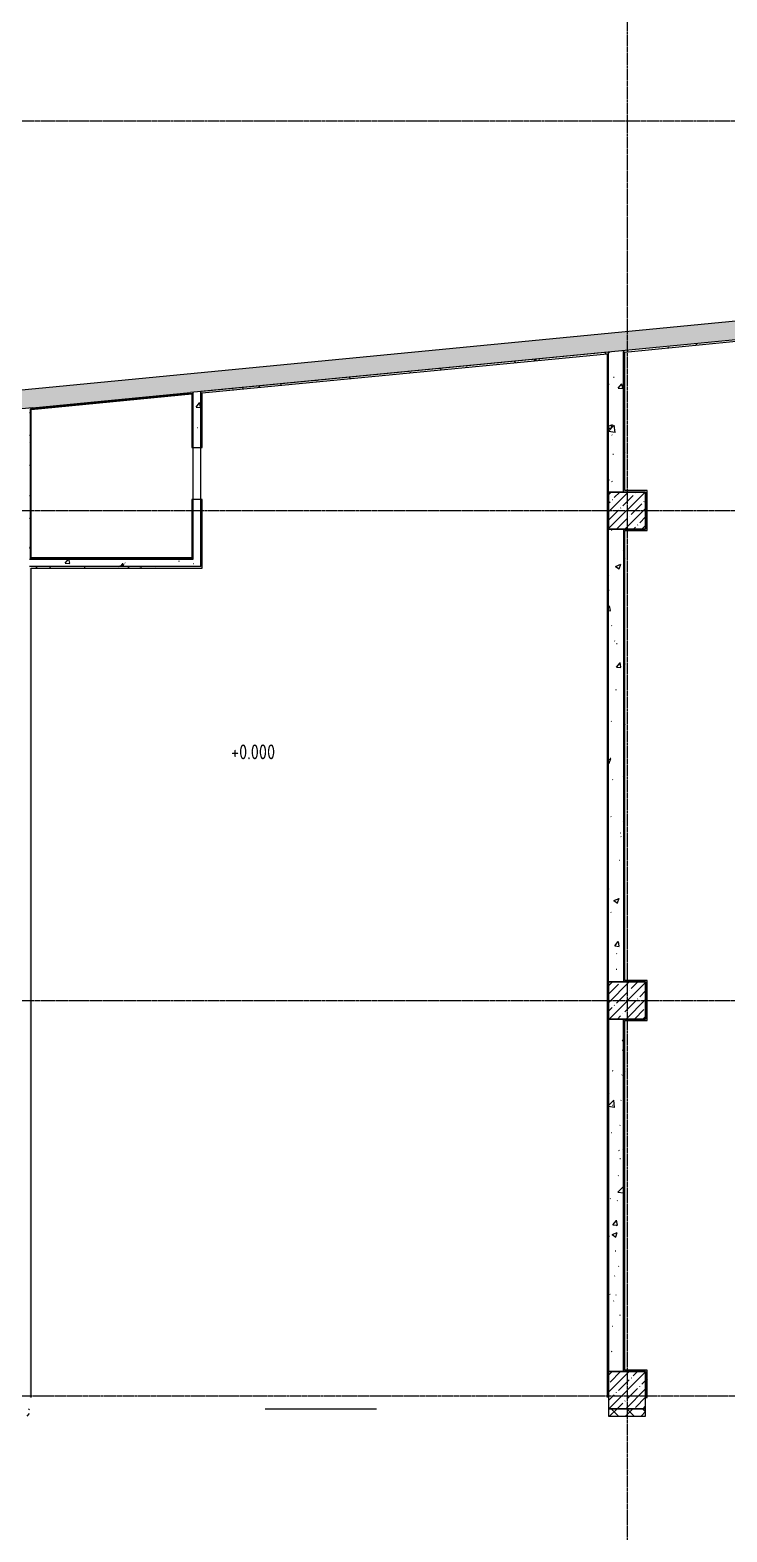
# Model space of a CAD drawing. Header units: millimetres. Extents: x -11854 to 4360091, y -19344 to 4989148.
# Drawn here: x 65278 to 71202, y 47652 to 60416 of the extents above; entities that cross this region are included whole.
import ezdxf

# ---------------------------------------------------------------- set-up
doc = ezdxf.new("R2010")
doc.units = ezdxf.units.MM
doc.linetypes.add('Линия сетки', pattern=[22.225, 12.7, -3.175, 3.175, -3.175])
for name, color, linetype, lineweight in [('A-COLS', 254, 'Continuous', 9), ('A-FLOR', 254, 'Continuous', 9), ('A-WALL', 254, 'Continuous', 9), ('G-ANNO-DIMS', 254, 'Continuous', 9), ('S-GRID-IDEN', 254, 'Continuous', 9)]:
    doc.layers.add(name, color=color, linetype=linetype, lineweight=lineweight)
doc.styles.add('ISOCPEUR', font='isocpeur.ttf', dxfattribs={"width": 0.8, "height": 200})
pattern_1 = [(45, (315840.98, 52486.9), (-71.938013, 71.938013), []), (45, (315912.92, 52486.9), (-71.938013, 71.938013), [127.16996, -25.434244, 2.114947, -23.319297])]
pattern_2 = [(50, (315840.98, 52486.9), (459.6598, -40.2148), [48.0641, -528.7053]), (355, (315841, 52486.9), (-88.9196, 482.0463), [38.4513, -422.9642]), (100.451, (315879.3, 52483.55), (370.7434, 441.8283), [40.8482, -449.3301]), (46.184, (315841, 52615.07), (683.9462, -106.076), [72.0962, -793.058]), (96.636, (315898, 52606.2), (598.9785, 624.272), [61.2723, -673.9952]), (351.184, (315841, 52615.1), (598.9852, 624.2666), [57.677, -634.4463]), (21, (315905.07, 52583.03), (382.531, -258.02014), [48.0641, -528.7053]), (326, (315905.07, 52583.03), (155.9298, 464.71625), [38.4513, -422.9642]), (71.451, (315936.94, 52561.52), (538.4621, 206.6918), [40.8482, -449.3301]), (37.5, (315840.98, 52486.9), (7.79288, 213.33663), [4.2299, -413.6075, 4.2299, -425.1429, -424.56637]), (37.5, (315840.98, 52486.9), (7.79288, 213.33663), [-847.21017, 4.2299, -420.3365]), (7.5, (315840.98, 52486.9), (168.58954, 252.76057), [4.2299, -240.57667, 4.2299, -403.99467, -161.81586]), (7.5, (315840.98, 52486.9), (168.58954, 252.76057), [-653.03114, 4.2299, -157.58597]), (327.5, (315698.07, 52486.9), (342.10255, -14.45414), [4.2299, -155.98383, 4.2299, -495.63692, -663.2848]), (327.5, (315698.07, 52486.9), (342.10255, -14.45414), [-660.08054, 4.2299, -659.0549]), (317.5, (315633.98, 52486.9), (373.7376, 64.15305), [4.2299, -204.04795, 4.2299, -327.73294, -471.02835]), (317.5, (315633.98, 52486.9), (373.7376, 64.15305), [-540.2407, 4.2299, -466.79845])]
pattern_3 = [(0, (315840.98, 52486.9), (256.341957, 64.08549), [21.14821, -171.10826, 21.14821, -171.10826, -1025.36783]), (0, (315840.98, 52486.9), (256.341957, 64.08549), [-384.51294, 21.14821, -363.36472, 21.14821, -171.10826, -448.59843]), (0, (315840.98, 52486.9), (256.341957, 64.08549), [-961.28234, 21.14821, -107.02277, 21.14821, -299.27924]), (120, (315937.11, 52518.94), (-183.67064, 189.955902), [21.14821, -171.10826, 21.14821, -171.10826, -1025.36783]), (120, (315937.11, 52518.94), (-183.67064, 189.955902), [-384.51294, 21.14821, -363.36472, 21.14821, -171.10826, -448.59843]), (120, (315937.11, 52518.94), (-183.67064, 189.955902), [-961.28234, 21.14821, -107.02277, 21.14821, -299.27924]), (240, (315969.15, 52647.11), (-72.671317, -254.041392), [21.14821, -171.10826, 21.14821, -171.10826, -1025.36783]), (240, (315969.15, 52647.11), (-72.671317, -254.041392), [-384.51294, 21.14821, -363.36472, 21.14821, -171.10826, -448.59843]), (240, (315969.15, 52647.11), (-72.671317, -254.041392), [-961.28234, 21.14821, -107.02277, 21.14821, -299.27924])]
pattern_4 = [(0, (315840.98, 52486.9), (0, 151.38305), []), (90, (315840.98, 52486.9), (-151.38305, 9e-15), [])]

msp = doc.modelspace()

# ---------------------------------------------------------------- hatches: boundary and pattern name
at = {"layer": 'A-COLS'}
h = msp.add_hatch(dxfattribs=at)
h.set_pattern_fill('FP_1', color=8, scale=0.630763, style=0, pattern_type=2)
h.set_pattern_definition(pattern_1)
h.paths.add_polyline_path([(70510.6, 48699.4), (70510.6, 49014.8), (70195.3, 49014.8), (70195.3, 48699.4)])
at = {"layer": 'A-WALL'}
h = msp.add_hatch(dxfattribs=at)
h.set_pattern_fill('FP_1', color=8, scale=0.630763, style=0, pattern_type=2)
h.set_pattern_definition(pattern_1)
h.paths.add_polyline_path([(54081.4, 56118.4), (86437.4, 59251.1), (86437.4, 59409.5), (54066.2, 56275.4), (54073.5, 56200.2)])
h = msp.add_hatch(dxfattribs=at)
h.set_pattern_fill('FP_4', color=8, scale=0.630763, style=0, pattern_type=2)
h.set_pattern_definition(pattern_3)
h.paths.add_polyline_path([(70334, 57679.3), (73979.8, 58032.3), (73979.8, 58045), (70334, 57692)])
h = msp.add_hatch(dxfattribs=at)
h.set_pattern_fill('FP_4', color=8, scale=0.630763, style=0, pattern_type=2)
h.set_pattern_definition(pattern_3)
h.paths.add_polyline_path([(66741.8, 57331.5), (70195.3, 57665.9), (70195.3, 57678.6), (66741.8, 57344.2)])
h = msp.add_hatch(dxfattribs=at)
h.set_pattern_fill('FP_4', color=8, scale=0.630763, style=0, pattern_type=2)
h.set_pattern_definition(pattern_3)
h.paths.add_polyline_path([(70195.3, 48794), (70195.3, 57665.9), (70182.6, 57664.7), (70182.6, 48794)])
h = msp.add_hatch(dxfattribs=at)
h.set_pattern_fill('FP_2', color=8, scale=0.630763, style=0, pattern_type=2)
h.set_pattern_definition(pattern_2)
h.paths.add_polyline_path([(70195.3, 49014.8), (70321.4, 49014.8), (70321.4, 52010.9), (70195.3, 52010.9), (70195.3, 51231.4)])
h.paths.add_polyline_path([(70321.4, 52326.3), (70321.4, 56173.9), (70195.3, 56173.9), (70195.3, 52326.3), (70213.7, 52326.3)])
h.paths.add_polyline_path([(70321.4, 56489.3), (70321.4, 57690.8), (70195.3, 57678.6), (70195.3, 56489.3), (70213.7, 56489.3)])
h = msp.add_hatch(dxfattribs=at)
h.set_pattern_fill('FP_4', color=8, scale=0.630763, style=0, pattern_type=2)
h.set_pattern_definition(pattern_3)
h.paths.add_polyline_path([(70334, 56501.9), (70334, 57692), (70321.4, 57690.8), (70321.4, 56501.9)])
h = msp.add_hatch(dxfattribs=at)
h.set_pattern_fill('FP_4', color=8, scale=0.630763, style=0, pattern_type=2)
h.set_pattern_definition(pattern_3)
h.paths.add_polyline_path([(65281.6, 57196.5), (66659.8, 57329.9), (66659.8, 57336.3), (65281.6, 57202.8)])
h = msp.add_hatch(dxfattribs=at)
h.set_pattern_fill('FP_6', color=8, scale=0.630763, style=0, pattern_type=2)
h.set_pattern_definition(pattern_4)
h.paths.add_polyline_path([(65287.9, 57190.8), (66653.5, 57323), (66653.5, 57329.3), (65287.9, 57197.1)])
h = msp.add_hatch(dxfattribs=at)
h.set_pattern_fill('FP_6', color=8, scale=0.630763, style=0, pattern_type=2)
h.set_pattern_definition(pattern_4)
h.paths.add_polyline_path([(66659.8, 55931.3), (66659.8, 56426.5), (66653.5, 56426.5), (66653.5, 55931.3)])
h.paths.add_polyline_path([(66659.8, 56868), (66659.8, 57329.9), (66653.5, 57329.3), (66653.5, 56868)])
h = msp.add_hatch(dxfattribs=at)
h.set_pattern_fill('FP_2', color=8, scale=0.630763, style=0, pattern_type=2)
h.set_pattern_definition(pattern_2)
h.paths.add_polyline_path([(66729.2, 55855.6), (66729.2, 56426.5), (66666.1, 56426.5), (66666.1, 55855.6)])
h.paths.add_polyline_path([(66666.1, 56868), (66729.2, 56868), (66729.2, 57343), (66666.1, 57336.9), (66666.1, 57077)])
h = msp.add_hatch(dxfattribs=at)
h.set_pattern_fill('FP_4', color=8, scale=0.630763, style=0, pattern_type=2)
h.set_pattern_definition(pattern_3)
h.paths.add_polyline_path([(66729.2, 55855.6), (66741.8, 55855.6), (66741.8, 56426.5), (66729.2, 56426.5), (66729.2, 55907.9)])
h.paths.add_polyline_path([(66729.2, 56868), (66741.8, 56868), (66741.8, 57344.2), (66729.2, 57343), (66729.2, 57077)])
h = msp.add_hatch(dxfattribs=at)
h.set_pattern_fill('FP_4', color=8, scale=0.630763, style=0, pattern_type=2)
h.set_pattern_definition(pattern_3)
h.paths.add_polyline_path([(65275.3, 55918.7), (65281.6, 55918.7), (65281.6, 57202.8), (65275.3, 57202.2), (65275.3, 56173.9)])
h = msp.add_hatch(dxfattribs=at)
h.set_pattern_fill('FP_6', color=8, scale=0.630763, style=0, pattern_type=2)
h.set_pattern_definition(pattern_4)
h.paths.add_polyline_path([(65281.6, 55925), (65287.9, 55925), (65287.9, 57197.1), (65281.6, 57196.5), (65281.6, 56200.2)])
h = msp.add_hatch(dxfattribs=at)
h.set_pattern_fill('FP_1', color=8, scale=0.630763, style=0, pattern_type=2)
h.set_pattern_definition(pattern_1)
h.paths.add_polyline_path([(70510.6, 56173.9), (70510.6, 56489.3), (70195.3, 56489.3), (70195.3, 56173.9), (70321.4, 56173.9)])
h = msp.add_hatch(dxfattribs=at)
h.set_pattern_fill('FP_4', color=8, scale=0.630763, style=0, pattern_type=2)
h.set_pattern_definition(pattern_3)
h.paths.add_polyline_path([(70510.6, 56173.9), (70523.3, 56173.9), (70523.3, 56501.9), (70510.6, 56501.9), (70510.6, 56489.3)])
h = msp.add_hatch(dxfattribs=at)
h.set_pattern_fill('FP_4', color=8, scale=0.630763, style=0, pattern_type=2)
h.set_pattern_definition(pattern_3)
h.paths.add_polyline_path([(70334, 52338.9), (70334, 56173.9), (70321.4, 56173.9), (70321.4, 52338.9)])
h = msp.add_hatch(dxfattribs=at)
h.set_pattern_fill('FP_4', color=8, scale=0.630763, style=0, pattern_type=2)
h.set_pattern_definition(pattern_3)
h.paths.add_polyline_path([(70334, 56161.3), (70523.3, 56161.3), (70523.3, 56173.9), (70334, 56173.9)])
h = msp.add_hatch(dxfattribs=at)
h.set_pattern_fill('FP_2', color=8, scale=0.630763, style=0, pattern_type=2)
h.set_pattern_definition(pattern_2)
h.paths.add_polyline_path([(66666.1, 55855.6), (66666.1, 55918.7), (65275.3, 55918.7), (65275.3, 55855.6), (65523.8, 55855.6)])
h = msp.add_hatch(dxfattribs=at)
h.set_pattern_fill('FP_4', color=8, scale=0.630763, style=0, pattern_type=2)
h.set_pattern_definition(pattern_3)
h.paths.add_polyline_path([(66666.1, 55918.7), (66666.1, 55925), (65281.6, 55925), (65281.6, 55918.7), (66461.8, 55918.7)])
h = msp.add_hatch(dxfattribs=at)
h.set_pattern_fill('FP_6', color=8, scale=0.630763, style=0, pattern_type=2)
h.set_pattern_definition(pattern_4)
h.paths.add_polyline_path([(66659.8, 55925), (66659.8, 55931.3), (65287.9, 55931.3), (65287.9, 55925), (66461.8, 55925)])
h = msp.add_hatch(dxfattribs=at)
h.set_pattern_fill('FP_4', color=8, scale=0.630763, style=0, pattern_type=2)
h.set_pattern_definition(pattern_3)
h.paths.add_polyline_path([(65275.3, 48794), (65287.9, 48794), (65287.9, 55843), (65281.6, 55843), (65281.6, 55855.6), (65275.3, 55855.6), (65275.3, 48893.2)])
h = msp.add_hatch(dxfattribs=at)
h.set_pattern_fill('FP_4', color=8, scale=0.630763, style=0, pattern_type=2)
h.set_pattern_definition(pattern_3)
h.paths.add_polyline_path([(66741.8, 55843), (66741.8, 55855.6), (65281.6, 55855.6), (65281.6, 55843), (65523.8, 55843)])
h = msp.add_hatch(dxfattribs=at)
h.set_pattern_fill('FP_4', color=8, scale=0.630763, style=0, pattern_type=2)
h.set_pattern_definition(pattern_3)
h.paths.add_polyline_path([(70510.6, 52010.9), (70523.3, 52010.9), (70523.3, 52338.9), (70510.6, 52338.9), (70510.6, 52326.3)])
h = msp.add_hatch(dxfattribs=at)
h.set_pattern_fill('FP_1', color=8, scale=0.630763, style=0, pattern_type=2)
h.set_pattern_definition(pattern_1)
h.paths.add_polyline_path([(70510.6, 52010.9), (70510.6, 52326.3), (70195.3, 52326.3), (70195.3, 52010.9), (70321.4, 52010.9)])
h = msp.add_hatch(dxfattribs=at)
h.set_pattern_fill('FP_4', color=8, scale=0.630763, style=0, pattern_type=2)
h.set_pattern_definition(pattern_3)
h.paths.add_polyline_path([(70334, 49027.4), (70334, 52010.9), (70321.4, 52010.9), (70321.4, 49027.4)])
h = msp.add_hatch(dxfattribs=at)
h.set_pattern_fill('FP_4', color=8, scale=0.630763, style=0, pattern_type=2)
h.set_pattern_definition(pattern_3)
h.paths.add_polyline_path([(70510.6, 49014.8), (70510.6, 49027.4), (70321.4, 49027.4), (70321.4, 49014.8)])
h = msp.add_hatch(dxfattribs=at)
h.set_pattern_fill('FP_4', color=8, scale=0.630763, style=0, pattern_type=2)
h.set_pattern_definition(pattern_3)
h.paths.add_polyline_path([(70523.3, 48794), (70523.3, 49027.4), (70510.6, 49027.4), (70510.6, 48794)])
h = msp.add_hatch(dxfattribs=at)
h.set_pattern_fill('FP_3', color=8, scale=0.630763, style=0, pattern_type=2)
h.set_pattern_definition([(45, (315840.98, 52486.9), (-66.902486, 66.902486), []), (135, (315840.98, 52486.9), (-66.902486, -66.902486), [])])
h.paths.add_polyline_path([(80981.3, 48636.3), (80981.3, 48699.4), (80665.9, 48699.4), (80665.9, 48636.3)])
h.paths.add_polyline_path([(75430.6, 48636.3), (75746, 48636.3), (75746, 48699.4), (75430.6, 48699.4)])
h.paths.add_polyline_path([(70195.3, 48636.3), (70510.6, 48636.3), (70510.6, 48699.4), (70195.3, 48699.4)])
h.paths.add_polyline_path([(64959.9, 48636.3), (65275.3, 48636.3), (65275.3, 48699.4), (64959.9, 48699.4)])
h.paths.add_polyline_path([(59895.9, 48636.3), (60040, 48636.3), (60040, 48699.4), (59724.6, 48699.4), (59724.6, 48636.3)])
h.paths.add_polyline_path([(54804.7, 48636.3), (54804.7, 48699.4), (54142.4, 48699.4), (54142.4, 48636.3), (54268.1, 48636.3)])
h.paths.add_polyline_path([(49109.2, 48636.3), (49222.4, 48636.3), (49222.4, 48699.4), (48843.9, 48699.4), (48843.9, 48636.3), (48874.8, 48636.3)])

# ---------------------------------------------------------------- linework, layer by layer
at = {"layer": 'A-COLS', "color": 8, "lineweight": 25}
for p, q in [((70510.6, 49014.8), (70195.3, 49014.8)), ((70195.3, 49014.8), (70195.3, 48699.4)), ((70510.6, 48699.4), (70510.6, 49014.8)), ((70195.3, 48699.4), (70510.6, 48699.4))]:
    msp.add_line(p, q, dxfattribs=at)
at = {"layer": 'A-FLOR', "color": 8}
msp.add_line((67278, 48699.4), (68224.1, 48699.4), dxfattribs=at)
at = {"layer": 'A-WALL', "color": 8, "lineweight": 25}
for p, q in [((86563.6, 59421.8), (54066.2, 56275.4)), ((70334, 57679.3), (73967.2, 58031.1)), ((66741.8, 57331.5), (70182.6, 57664.7)), ((70182.6, 57664.7), (70182.6, 48794)), ((70334, 56501.9), (70334, 57679.3)), ((65287.9, 57190.8), (66653.5, 57323)), ((65299.2, 57204.5), (66642.3, 57334.6)), ((66653.5, 57323), (66653.5, 56868)), ((66741.8, 56868), (66741.8, 57331.5)), ((65287.9, 55931.3), (65287.9, 57190.8)), ((66653.5, 56868), (66741.8, 56868)), ((66653.5, 56426.5), (66653.5, 55931.3)), ((66741.8, 56426.5), (66653.5, 56426.5)), ((66741.8, 55843), (66741.8, 56426.5)), ((70195.3, 56489.3), (70195.3, 56173.9)), ((70195.3, 48794), (70195.3, 56489.3)), ((70510.6, 56489.3), (70321.4, 56489.3)), ((70321.4, 56489.3), (70510.6, 56489.3)), ((70523.3, 56501.9), (70334, 56501.9)), ((70510.6, 56173.9), (70510.6, 56489.3)), ((70510.6, 56489.3), (70510.6, 56173.9)), ((70523.3, 56161.3), (70523.3, 56501.9)), ((70321.4, 56173.9), (70510.6, 56173.9)), ((70510.6, 56173.9), (70321.4, 56173.9)), ((70334, 52338.9), (70334, 56161.3)), ((70334, 56161.3), (70523.3, 56161.3)), ((66653.5, 55931.3), (65287.9, 55931.3)), ((65287.9, 48794), (65287.9, 55843)), ((65287.9, 55843), (66741.8, 55843)), ((66729.2, 55855.6), (66666.1, 55855.6)), ((66729.2, 55855.6), (66729.2, 55855.6)), ((70523.3, 52338.9), (70334, 52338.9)), ((70523.3, 51998.3), (70523.3, 52338.9)), ((70195.3, 52326.3), (70195.3, 52010.9)), ((70510.6, 52326.3), (70321.4, 52326.3)), ((70321.4, 52326.3), (70510.6, 52326.3)), ((70510.6, 52010.9), (70510.6, 52326.3)), ((70510.6, 52326.3), (70510.6, 52010.9)), ((70195.3, 52010.9), (70195.3, 49014.8)), ((70321.4, 52010.9), (70510.6, 52010.9)), ((70510.6, 52010.9), (70321.4, 52010.9)), ((70334, 49027.4), (70334, 51998.3)), ((70334, 51998.3), (70523.3, 51998.3)), ((70195.3, 49014.8), (70510.6, 49014.8)), ((70523.3, 49027.4), (70334, 49027.4)), ((70510.6, 49014.8), (70510.6, 48794)), ((70523.3, 48794), (70523.3, 49027.4)), ((70510.6, 48794), (70523.3, 48794)), ((70510.6, 48699.4), (70195.3, 48699.4)), ((70195.3, 48699.4), (70195.3, 48636.3)), ((70195.3, 48636.3), (70510.6, 48636.3)), ((70510.6, 48636.3), (70510.6, 48699.4))]:
    msp.add_line(p, q, dxfattribs=at)
at = {"layer": 'A-WALL', "color": 8}
for p, q in [((74066.8, 58053.4), (66729.2, 57343)), ((70195.3, 57678.6), (66741.8, 57344.2)), ((70195.3, 56489.3), (70195.3, 57678.6)), ((70321.4, 56489.3), (70321.4, 57690.8)), ((70321.4, 57690.8), (70321.4, 56501.9)), ((65281.6, 57196.5), (66659.8, 57329.9)), ((66729.2, 57343), (66642.3, 57334.6)), ((66659.8, 57329.9), (66659.8, 56868)), ((66666.1, 55918.7), (66666.1, 57336.9)), ((66729.2, 55855.6), (66729.2, 57343)), ((66729.2, 57343), (66729.2, 56868)), ((65299.2, 57204.5), (65149.2, 57190)), ((65281.6, 55925), (65281.6, 57196.5)), ((66659.8, 56426.5), (66659.8, 55925)), ((66729.2, 56426.5), (66729.2, 55855.6)), ((70321.4, 56489.3), (70195.3, 56489.3)), ((70195.3, 56489.3), (70321.4, 56489.3)), ((70195.3, 56173.9), (70321.4, 56173.9)), ((70321.4, 56173.9), (70195.3, 56173.9)), ((70321.4, 56173.9), (70321.4, 52326.3)), ((65275.3, 55918.7), (66666.1, 55918.7)), ((66659.8, 55925), (65281.6, 55925)), ((66666.1, 55855.6), (65275.3, 55855.6)), ((70321.4, 52326.3), (70195.3, 52326.3)), ((70195.3, 52326.3), (70321.4, 52326.3)), ((70195.3, 52010.9), (70321.4, 52010.9)), ((70321.4, 52010.9), (70195.3, 52010.9)), ((70321.4, 49014.8), (70321.4, 52010.9)), ((70321.4, 52010.9), (70321.4, 49027.4))]:
    msp.add_line(p, q, dxfattribs=at)
at = {"layer": 'S-GRID-IDEN', "color": 8, "linetype": 'Линия сетки'}
for p, q in [((70353, 71355.3), (70353, 39878.2)), ((39118.3, 59643.1), (87796.4, 59643.1)), ((39118.3, 56331.6), (87796.4, 56331.6)), ((39118.3, 52168.6), (87796.4, 52168.6)), ((39126.3, 48808.7), (87804.4, 48808.7))]:
    msp.add_line(p, q, dxfattribs=at)

# ---------------------------------------------------------------- texts
at = {"layer": 'G-ANNO-DIMS', "color": 8, "insert": (66986.5, 54344.5), "char_height": 126.15, "width": 450.801, "attachment_point": 1, "line_spacing_factor": 1.149209, "style": 'ISOCPEUR', "bg_fill": 3, "box_fill_scale": 1.25, "bg_fill_color": 9, "bg_fill_true_color": 13158600, "bg_fill_transparency": 0}
msp.add_mtext('+0.000', dxfattribs=at)

doc.saveas('drawing.dxf')
